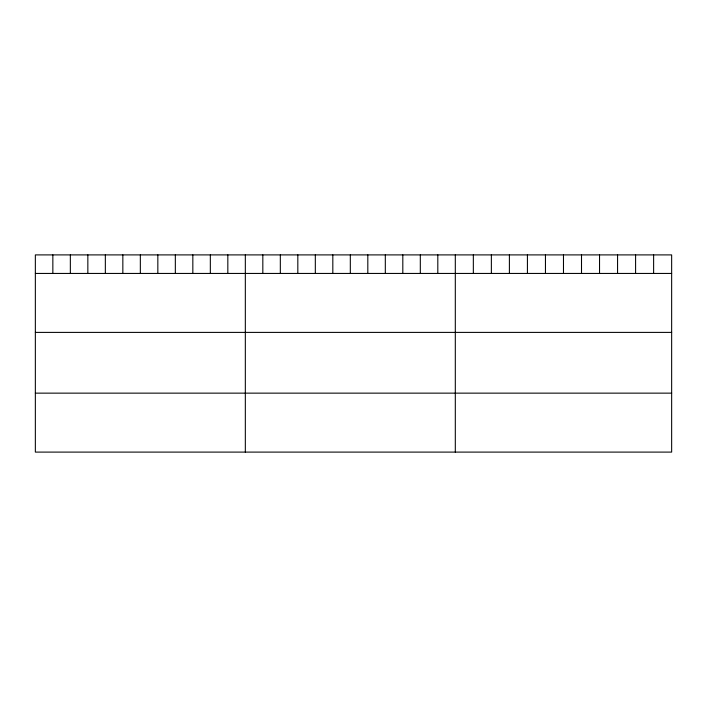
<?xml version="1.0" encoding="UTF-8"?>
<svg xmlns="http://www.w3.org/2000/svg" width="707" height="707" viewBox="0 0 707 707"><rect width="100%" height="100%" fill="white"/><g stroke="black" fill="none" stroke-linecap="round" stroke-linejoin="round"><path stroke-width="1.06" d="M671.65 273.441L671.65 452.1L35.35 452.1L35.35 254.9L671.65 254.9L671.65 273.441L35.35 273.441M35.35 332.396L671.65 332.396M35.35 393.145L671.65 393.145M653.622 254.9L653.622 273.441M635.593 254.9L635.593 273.441M617.564 254.9L617.564 273.441M599.536 254.9L599.536 273.441M581.508 254.9L581.508 273.441M563.479 254.9L563.479 273.441M545.451 254.9L545.451 273.441M527.422 254.9L527.422 273.441M509.394 254.9L509.394 273.441M491.365 254.9L491.365 273.441M473.337 254.9L473.337 273.441M455.308 254.9L455.308 452.1M437.81 254.9L437.81 273.441M420.312 254.9L420.312 273.441M402.813 254.9L402.813 273.441M385.315 254.9L385.315 273.441M367.817 254.9L367.817 273.441M350.318 254.9L350.318 273.441M332.82 254.9L332.82 273.441M315.322 254.9L315.322 273.441M297.824 254.9L297.824 273.441M280.325 254.9L280.325 273.441M262.827 254.9L262.827 273.441M245.329 254.9L245.329 452.1M227.831 254.9L227.831 273.441M210.333 254.9L210.333 273.441M192.834 254.9L192.834 273.441M175.336 254.9L175.336 273.441M157.838 254.9L157.838 273.441M140.34 254.9L140.34 273.441M122.841 254.9L122.841 273.441M105.343 254.9L105.343 273.441M87.845 254.9L87.845 273.441M70.346 254.9L70.346 273.441M52.848 254.9L52.848 273.441"/></g></svg>
